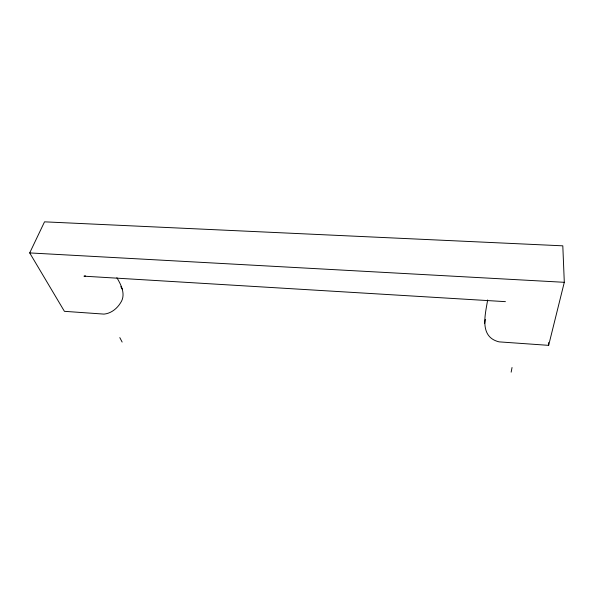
<?xml version="1.0" encoding="UTF-8"?>
<svg xmlns="http://www.w3.org/2000/svg" width="594" height="594" viewBox="0 0 594 594"><rect width="100%" height="100%" fill="white"/><g stroke="black" fill="none" stroke-linecap="round" stroke-linejoin="round"><path stroke-width="0.89" d="M116.877 277.71C121.399 285.261 126.21 294.966 120.33 303.2C116.743 308.88 110.863 313.454 104.024 314.107L64.412 311.323L29.7 252.918L44.528 221.837L562.808 245.827L564.3 282.306L548.648 345.352L499.101 341.869C478.942 336.969 485.283 314.842 487.644 299.963M484.659 323.485L485.283 319.409M511.159 372.163L512.035 367.515M85.499 275.891L83.954 276.173L505.427 301.648M29.7 252.918L564.3 282.306M120.79 286.672L122.371 289.226M119.802 337.607L122.134 342.055M548.581 342.604L548.648 345.352"/></g></svg>
